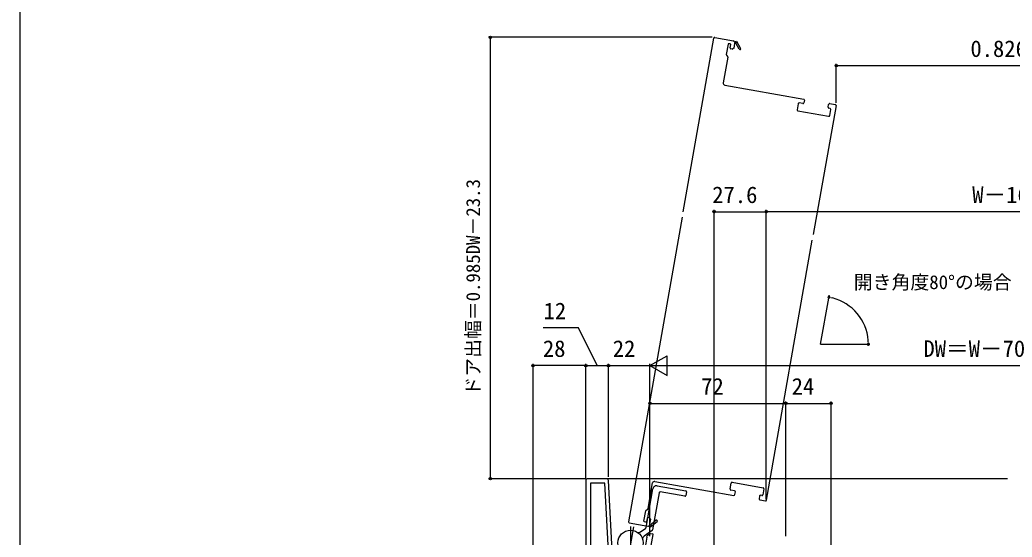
# Model space of a CAD drawing. Units: millimetres, scale not verified. Extents: x -525 to 525, y -783 to 779.
# Drawn here: x -525 to 1, y -486 to -211 of the extents above; entities that cross this region are included whole.
import ezdxf
from ezdxf.enums import TextEntityAlignment as Align

# ---------------------------------------------------------------- set-up
doc = ezdxf.new("R2010")
doc.units = ezdxf.units.MM
doc.header["$LTSCALE"] = 4
for name, color, linetype in [('0-2_YKK_11', 7, 'Continuous'), ('0-4_YKK_12', 2, 'Continuous'), ('0-5_YKK_13', 4, 'Continuous'), ('0-7_YKK_D', 6, 'Continuous'), ('0-8_YKK_ZWAK', 7, 'Continuous')]:
    doc.layers.add(name, color=color, linetype=linetype)
doc.styles.add('ＭＳ ゴシック', font='')
doc.styles.get('ＭＳ ゴシック').set_extended_font_data('MS Gothic')

msp = doc.modelspace()

# ---------------------------------------------------------------- linework, layer by layer
at = {"layer": '0-2_YKK_11'}
msp.add_line((-213.948, -454.7), (-223.999, -454.7), dxfattribs=at)
for points in [[(-224.999, -455.7), (-224.999, -516.3), (-252.999, -516.3), (-252.999, -519.7), (-251.099, -519.7), (-250.599, -519.2), (-250.099, -518.7), (-224.999, -518.7), (-224.999, -569.7), (-223.499, -569.7), (-223.499, -582.2), (-224.999, -582.2), (-224.999, -584.7), (-220.999, -584.7), (-220.999, -569.7)], [(-184.173, -505.915), (-189.799, -506.907), (-189.799, -502.1), (-184.442, -502.1), (-183.575, -502.642), (-182.999, -502.323), (-182.999, -499.7), (-210.641, -499.7), (-212.949, -455.648)]]:
    msp.add_lwpolyline(points, dxfattribs=at)
msp.add_lwpolyline([(-212.643, -499.7), (-214.876, -457.1), (-222.599, -457.1), (-222.599, -499.7)], close=True, dxfattribs=at)
for centre, start, end in [((-223.999, -455.7), 90.00001, 179.99999), ((-213.948, -455.7), 3.00003, 90)]:
    msp.add_arc(centre, 1, start, end, dxfattribs=at)
at = {"layer": '0-4_YKK_12'}
for p, q in [((-156.571, -220.626), (-146.723, -222.362)), ((-173.382, -313.078), (-157.15, -221.032)), ((-149.584, -224.193), (-150.538, -229.603)), ((-148.449, -224.089), (-149.237, -223.95)), ((-148.501, -226.111), (-148.205, -224.437)), ((-143.655, -226.822), (-145.459, -223.742)), ((-149.799, -231.169), (-152.194, -244.753)), ((-150.455, -229.976), (-149.882, -230.796)), ((-147.504, -226.794), (-148.095, -226.69)), ((-151.383, -245.912), (-109.528, -253.291)), ((-112.511, -255.811), (-113.067, -258.963)), ((-109.963, -255.753), (-111.932, -255.406)), ((-109.123, -253.87), (-109.383, -255.348)), ((-92.379, -256.806), (-104.446, -325.234)), ((-96.581, -257.605), (-96.32, -256.128)), ((-95.741, -255.722), (-92.787, -256.243)), ((-112.661, -259.542), (-96.314, -262.425)), ((-95.584, -258.288), (-96.175, -258.184)), ((-95.734, -262.019), (-95.179, -258.868)), ((-173.903, -316.033), (-202.377, -477.543)), ((-129.273, -466.063), (-104.966, -328.188)), ((-100.589, -383.36), (-96.289, -358.97)), ((-100.589, -383.36), (-74.558, -383.36)), ((-1.497, -454.696), (-213.841, -454.706)), ((-192.002, -470.531), (-189.607, -456.947)), ((-188.448, -456.136), (-146.594, -463.516)), ((-148.535, -460.128), (-147.979, -456.977)), ((-147.4, -456.571), (-131.052, -459.454)), ((-146.16, -461.054), (-148.129, -460.707)), ((-146.015, -463.111), (-145.754, -461.634)), ((-130.647, -460.033), (-131.202, -463.184)), ((-132.952, -463.891), (-133.212, -465.368)), ((-132.807, -465.948), (-129.852, -466.468)), ((-131.782, -463.59), (-132.373, -463.486)), ((-194.186, -477.159), (-193.232, -471.75)), ((-193.027, -471.427), (-192.207, -470.854)), ((-201.972, -478.122), (-192.123, -479.859)), ((-193.155, -477.646), (-193.943, -477.507)), ((-192.512, -475.728), (-192.807, -477.403)), ((-191.342, -475.427), (-191.933, -475.323)), ((-187.716, -476.717), (-190.464, -478.994))]:
    msp.add_line(p, q, dxfattribs=at)
for points in [[(-145.82, -223.612), (-146.152, -223.733), (-146.63, -226.441), (-146.925, -226.389)], [(-146.317, -222.942), (-145.232, -222.547), (-142.965, -226.418)], [(-191.544, -479.453), (-190.66, -480.195), (-187.205, -477.333)], [(-190.848, -478.993), (-191.118, -478.766), (-190.641, -476.058), (-190.936, -476.006)]]:
    msp.add_lwpolyline(points, dxfattribs=at)
for centre, radius, start, end in [((-156.658, -221.118), 0.5, 80, 170), ((-149.289, -224.246), 0.3, 80, 170), ((-148.008, -226.198), 0.5, 170, 260), ((-148.501, -224.384), 0.3, 350, 80), ((-146.81, -222.855), 0.5, 350, 80), ((-145.585, -223.527), 0.25, 300.35703, 200), ((-150.046, -229.69), 0.5, 170, 215), ((-150.291, -231.082), 0.5, 350, 35), ((-147.417, -226.302), 0.5, 260, 350), ((-143.31, -226.62), 0.4, 210.35703, 30.35703), ((-151.209, -244.927), 1, 170, 260), ((-112.019, -255.898), 0.5, 80, 170), ((-109.876, -255.261), 0.5, 260, 350), ((-109.615, -253.783), 0.5, 350, 80), ((-96.088, -257.692), 0.5, 170, 260), ((-95.828, -256.215), 0.5, 80, 170), ((-92.874, -256.736), 0.5, 350, 80), ((-112.575, -259.05), 0.5, 170, 260), ((-96.227, -261.932), 0.5, 260, 350), ((-95.671, -258.781), 0.5, 350, 80), ((-188.622, -457.121), 1, 80, 170), ((-147.487, -457.063), 0.5, 80, 170), ((-148.043, -460.215), 0.5, 170, 260), ((-146.247, -461.547), 0.5, 350, 80), ((-131.139, -459.946), 0.5, 350, 80), ((-146.507, -463.024), 0.5, 260, 350), ((-132.72, -465.455), 0.5, 170, 260), ((-132.459, -463.978), 0.5, 80, 170), ((-131.695, -463.097), 0.5, 260, 350), ((-129.765, -465.976), 0.5, 260, 350), ((-192.74, -471.837), 0.5, 125, 170), ((-192.494, -470.444), 0.5, 305, 350), ((-201.885, -477.63), 0.5, 170, 260), ((-193.891, -477.212), 0.3, 170, 260), ((-193.103, -477.35), 0.3, 260, 350), ((-192.02, -475.815), 0.5, 80, 170), ((-191.429, -475.919), 0.5, 350, 80), ((-187.461, -477.025), 0.4, 309.64297, 129.64297), ((-192.037, -479.366), 0.5, 260, 350), ((-190.656, -479.154), 0.25, 140, 39.64297)]:
    msp.add_arc(centre, radius, start, end, dxfattribs=at)
at = {"layer": '0-5_YKK_13'}
for p, q in [((-193.059, -480.557), (-189.439, -460.023)), ((-186.154, -462.126), (-189.626, -481.815)), ((-187.122, -458.401), (-172.054, -461.058)), ((-172.575, -464.012), (-185.575, -461.72)), ((-171.649, -461.637), (-171.996, -463.607)), ((-199.788, -480.132), (-202.809, -497.268)), ((-201.298, -480), (-201.298, -497.4)), ((-196.101, -482.865), (-193.265, -480.88)), ((-189.831, -482.138), (-194.159, -485.168)), ((-190.672, -483.719), (-192.522, -484.996)), ((-190.672, -483.719), (-189.589, -483.91)), ((-192.638, -485.657), (-194.318, -495.181)), ((-192.638, -485.657), (-192.522, -484.996)), ((-191.586, -496.962), (-189.345, -484.258))]:
    msp.add_line(p, q, dxfattribs=at)
msp.add_circle((-201.298, -488.7), 6.7, dxfattribs=at)
msp.add_circle((-201.298, -488.7), 6.7, dxfattribs=at)
for centre, radius, start, end in [((-187.469, -460.371), 2, 80, 170), ((-185.661, -462.213), 0.5, 80, 170), ((-172.141, -461.55), 0.5, 350, 80), ((-172.488, -463.52), 0.5, 260, 350), ((-197.248, -481.227), 2, 264.26693, 305), ((-193.552, -480.47), 0.5, 305, 350), ((-190.118, -481.728), 0.5, 305, 350), ((-193.012, -486.806), 2, 125, 170.14215), ((-189.641, -484.206), 0.3, 349.99988, 79.99988)]:
    msp.add_arc(centre, radius, start, end, dxfattribs=at)
at = {"layer": '0-7_YKK_D'}
for p, q in [((-158.063, -220.539), (-276.61, -220.539)), ((-275.61, -454.7), (-275.61, -220.539)), ((-92.295, -255.33), (-92.295, -234.628)), ((157.001, -235.628), (-92.295, -235.628)), ((-156.999, -567.8), (-156.999, -312.115)), ((-156.999, -313.115), (-129.36, -313.115)), ((-129.36, -465.555), (-129.36, -312.115)), ((-129.36, -464.555), (-129.36, -312.115)), ((157.001, -313.115), (-129.36, -313.115)), ((-96.115, -357.985), (-96.014, -357.409)), ((-95.191, -358.611), (-94.194, -358.828)), ((-75.278, -382.341), (-75.319, -381.322)), ((-252.998, -515.3), (-252.998, -393.7)), ((-224.998, -452.7), (-224.998, -393.7)), ((-224.997, -454.7), (-224.997, -393.7)), ((-212.999, -453.7), (-212.999, -393.7)), ((-212.999, -453.7), (-212.999, -393.7)), ((-190.999, -485.198), (-190.999, -393.7)), ((-190.998, -394.7), (-181.905, -389.45)), ((-190.998, -485.2), (-190.998, -393.7)), ((-181.905, -399.95), (-181.905, -389.45)), ((-224.998, -394.7), (-252.998, -394.7)), ((-224.997, -394.7), (-212.999, -394.7)), ((-212.999, -394.7), (-190.999, -394.7)), ((-190.998, -394.7), (-181.905, -399.95)), ((-190.998, -394.7), (-172.812, -394.7)), ((-180.498, -394.7), (178.504, -394.7)), ((-190.999, -485.198), (-190.999, -413.698)), ((-190.999, -414.698), (-118.999, -414.698)), ((-118.999, -485.198), (-118.999, -413.698)), ((-118.999, -485.198), (-118.999, -413.698)), ((-118.999, -414.698), (-94.999, -414.698)), ((-94.999, -491.648), (-94.999, -413.698)), ((-224.999, -454.7), (-276.61, -454.7))]:
    msp.add_line(p, q, dxfattribs=at)
msp.add_lwpolyline([(-218.998, -394.7), (-228.829, -374.7), (-247.557, -374.7)], dxfattribs=at)
for centre in [(-275.61, -220.539), (-92.295, -235.628), (-156.999, -313.115), (-129.36, -313.115), (-129.36, -313.115), (-252.998, -394.7), (-224.998, -394.7), (-224.997, -394.7), (-212.999, -394.7), (-190.999, -414.698), (-118.999, -414.698), (-118.999, -414.698), (-94.999, -414.698), (-275.61, -454.7)]:
    msp.add_circle(centre, 0.637, dxfattribs=at)
for centre, radius, start, end in [((-96.187, -358.394), 0.51, 167.69595, 347.69595), ((-96.187, -358.394), 0.51, 347.69595, 167.69595), ((-100.589, -383.36), 25.352, 4.61171, 75.39009), ((-75.237, -383.36), 0.51, 92.30586, 272.30586), ((-75.237, -383.36), 0.51, 272.30586, 92.30586)]:
    msp.add_arc(centre, radius, start, end, dxfattribs=at)
at = {"layer": '0-8_YKK_ZWAK'}
msp.add_line((-525, 747.3), (-525, -782.7), dxfattribs=at)

# ---------------------------------------------------------------- texts
at = {"layer": '0-7_YKK_D', "style": 'ＭＳ ゴシック'}
for s, height, p in [('0.826W－143.3', 8.798, (-21.169, -233.628)), ('27.6', 8.798, (-158.009, -311.115)), ('W－163.6', 8.798, (-20.202, -311.115)), ('開き角度80°の場合', 7.331, (-82.986, -356.303)), ('12', 8.798, (-247.398, -372.7)), ('28', 8.798, (-247.76, -392.7)), ('22', 8.798, (-210.726, -392.7)), ('DW＝W－70', 8.798, (-46.065, -392.7)), ('72', 8.798, (-163.863, -412.698)), ('24', 8.798, (-115.897, -412.698))]:
    msp.add_text(s, height=height, dxfattribs=at).set_placement(p, align=Align.BOTTOM_LEFT)
msp.add_text('ドア出幅＝0.985DW－23.3', height=7.331, rotation=90, dxfattribs=at).set_placement((-278.917, -410.6), align=Align.BOTTOM_LEFT)

doc.saveas('drawing.dxf')
